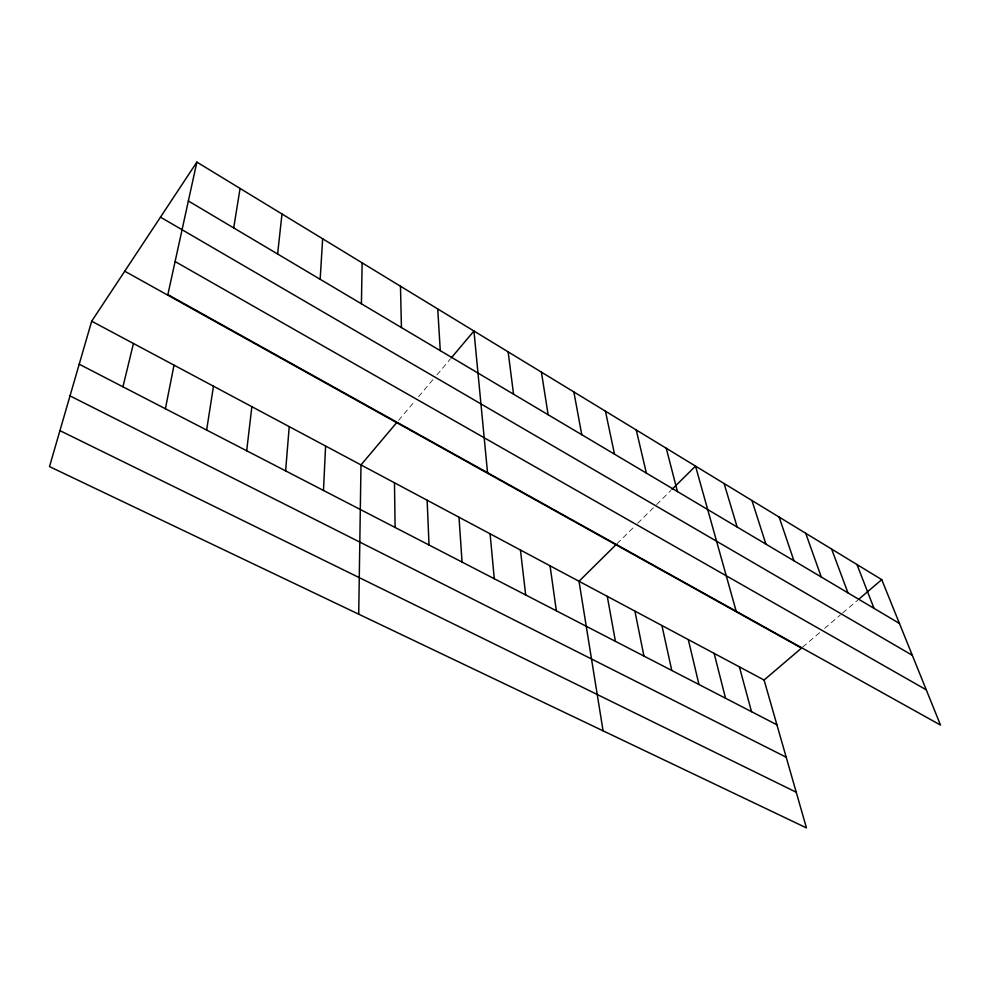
<?xml version="1.0" encoding="UTF-8"?>
<svg xmlns="http://www.w3.org/2000/svg" width="990" height="990" viewBox="0 0 990 990"><rect width="100%" height="100%" fill="white"/><g stroke="black" fill="none" stroke-linecap="round" stroke-linejoin="round"><path stroke-width="0.74" stroke-dasharray="4.95 3.71" d="M398.562 420.391L414.686 401.272M418.547 396.693L434.065 378.291M436.961 374.864L450.425 358.9M617.03 543.683L634.454 526.47M637.647 523.314L653.425 507.721M656.63 504.554L670.923 490.409M802.667 647.113L820.141 632.202M824.67 628.341L840.362 614.951M842.651 612.996L857.909 599.977"/><path stroke-width="1.49" d="M358.714 614.196L360.991 464.929L396.668 422.631M361.412 303.794L362.13 262.845M323.482 490.446L325.586 446.032M320.166 279.279L322.653 238.776M285.615 470.881L289.228 426.628M277.608 253.997L281.989 213.988M246.683 450.759L251.868 406.692M206.625 430.056L213.481 386.211M233.702 227.91L240.075 188.434M165.392 408.746L174.03 365.149M196.874 162.1L167.867 294.587L940.5 725.076L881.744 579.633L196.874 162.1L91.686 321.206L49.5 466.599L806.454 827.9L764.094 680.043L91.686 321.206M122.946 386.805L133.44 343.493M451.391 357.761L473.95 331.019L487.538 472.688M615.941 544.76L579.014 581.279L603.071 730.818M672.024 489.332L695.524 466.104L736.176 611.226M764.094 680.043L801.504 648.116L124.752 271.198M859.073 598.975L881.744 579.633M59.932 430.638L796.232 792.235M70.018 395.889L786.209 757.214M79.212 364.209L776.915 724.804M175.106 261.533L926.256 689.82M160.479 217.156L912.322 655.306M188.36 200.982L899.452 623.465M856.981 564.535L874.021 608.355M831.637 549.079L847.972 592.874M805.699 533.264L821.292 577.021M779.142 517.077L793.943 560.773M751.942 500.495L765.913 544.116M724.086 483.504L737.166 527.039M739.382 666.852L751.521 711.674M666.258 448.26L677.432 491.56M714.137 653.375L725.546 698.247M688.31 639.602L698.977 684.511M636.236 429.957L646.383 473.109M661.914 625.507L671.777 670.465M605.447 411.184L614.505 454.163M634.912 611.102L643.946 656.073M573.866 391.929L581.761 434.709M607.278 596.364L615.433 641.347M541.431 372.153L548.126 414.723M550.069 565.835L556.343 610.805M508.142 351.858L513.538 394.181M520.443 550.019L525.69 594.965M490.1 533.82L494.282 578.729M459.001 517.226L462.058 562.072M437.729 308.942L440.278 350.646M427.148 500.222L429.017 544.995M400.48 286.221L401.433 327.566M394.478 482.798L395.109 527.472"/></g></svg>
